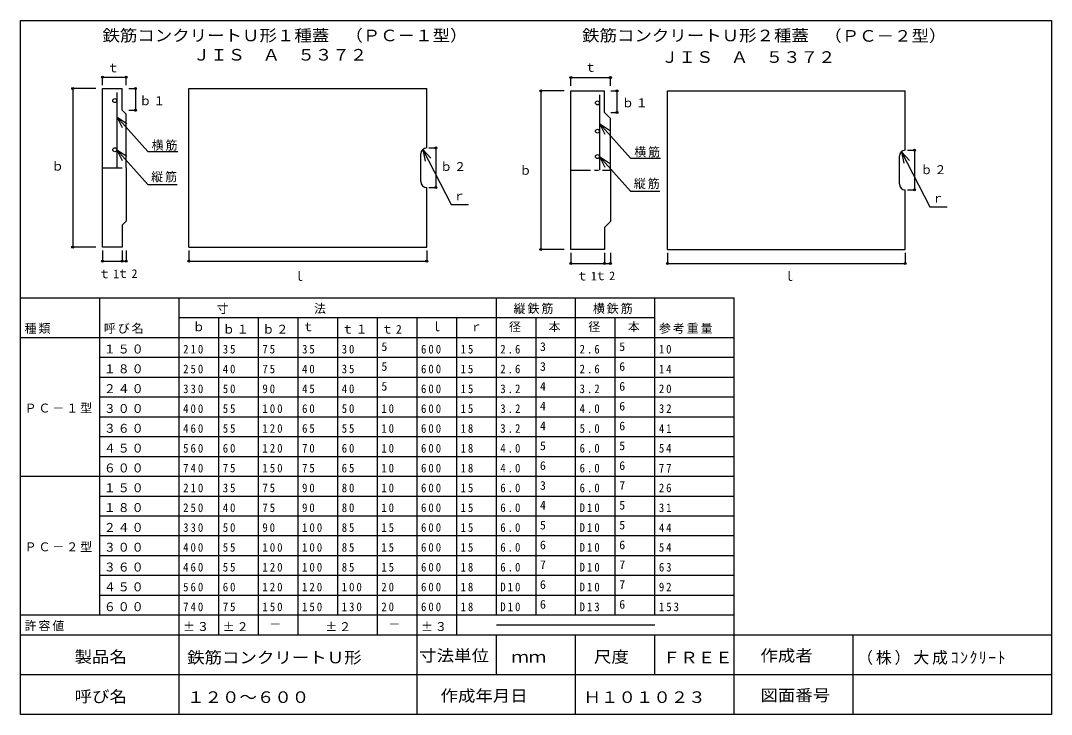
# Model space of a CAD drawing. Units: millimetres, scale not verified. Extents: x -1376 to 1224, y -849 to 901.
import ezdxf
from ezdxf.enums import TextEntityAlignment as Align

# ---------------------------------------------------------------- set-up
doc = ezdxf.new("R2010")
doc.units = ezdxf.units.MM
doc.header["$LTSCALE"] = 10
doc.header["$PDMODE"] = 32
doc.header["$PDSIZE"] = 5
doc.linetypes.add('CHAIN1', pattern=[8, 5, -1, 1, -1])
doc.layers.add('0-0', color=7, linetype='Continuous')
doc.styles.add('ＭＳ ゴシック', font='')
doc.styles.get('ＭＳ ゴシック').set_extended_font_data('MS Gothic')

msp = doc.modelspace()

# ---------------------------------------------------------------- linework, layer by layer
at = {"layer": '0-0', "color": 2}
for p, q in [((-1376.06, -849.32), (-1376.06, 900.68)), ((-1133.51, 719.03), (-1133.51, 529.44)), ((83.92, 713.3), (83.92, 523.71)), ((1223.94, -649.32), (-1376.06, -649.32)), ((-976.06, -849.32), (-976.06, -649.32)), ((-376.06, -849.32), (-376.06, -649.32)), ((-176.06, -749.32), (-176.06, -649.32)), ((23.94, -849.32), (23.94, -649.32)), ((223.94, -749.32), (223.94, -649.32)), ((423.94, -849.32), (423.94, -649.32)), ((723.94, -849.32), (723.94, -649.32)), ((1223.94, -749.32), (-1376.06, -749.32)), ((1223.94, -849.32), (-1376.06, -849.32))]:
    msp.add_line(p, q, dxfattribs=at)
at = {"layer": '0-0', "color": 4}
for p, q in [((-1169.65, 758.21), (-1109.65, 758.21)), ((-1169.65, 737.79), (-1169.65, 758.21)), ((-1109.65, 737.79), (-1109.65, 758.21)), ((11.47, 756.85), (111.47, 756.85)), ((11.47, 736.43), (11.47, 756.85)), ((111.47, 736.43), (111.47, 756.85)), ((-1244.7, 729.44), (-1244.7, 329.44)), ((-1185.99, 729.44), (-1244.7, 729.44)), ((-1103.46, 729.44), (-1086.41, 729.44)), ((-1086.41, 729.44), (-1086.41, 674.44)), ((-63.58, 723.71), (-63.58, 323.71)), ((-4.87, 723.71), (-63.58, 723.71)), ((112.66, 723.71), (128.21, 723.71)), ((128.21, 723.71), (128.21, 668.71)), ((-1103.46, 674.44), (-1086.41, 674.44)), ((112.66, 668.71), (128.21, 668.71)), ((-346.35, 579.44), (-328.41, 579.44)), ((-328.41, 579.44), (-328.41, 479.44)), ((860.86, 573.71), (878.79, 573.71)), ((878.79, 573.71), (878.79, 473.71)), ((-346.35, 479.44), (-328.41, 479.44)), ((860.86, 473.71), (878.79, 473.71)), ((-1185.99, 329.44), (-1244.7, 329.44)), ((-1169.65, 320.99), (-1169.65, 293.58)), ((-1109.65, 320.99), (-1109.65, 293.58)), ((-951.78, 320.99), (-951.78, 293.58)), ((-351.78, 320.99), (-351.78, 293.58)), ((-4.87, 323.71), (-63.58, 323.71)), ((11.47, 315.26), (11.47, 287.85)), ((111.47, 315.26), (111.47, 287.85)), ((255.43, 315.26), (255.43, 287.85)), ((855.43, 315.26), (855.43, 287.85)), ((-1169.65, 293.58), (-1119.65, 293.58)), ((-951.78, 293.58), (-351.78, 293.58)), ((11.47, 287.85), (96.47, 287.85)), ((255.43, 287.85), (855.43, 287.85))]:
    msp.add_line(p, q, dxfattribs=at)
at = {"layer": '0-0'}
for p, q in [((-1169.65, 729.44), (-1119.65, 729.44)), ((-951.78, 329.44), (-951.78, 729.44)), ((-951.78, 729.44), (-351.78, 729.44)), ((-351.78, 579.44), (-351.78, 729.44)), ((11.47, 723.71), (96.47, 723.71)), ((255.43, 323.71), (255.43, 723.71)), ((255.43, 723.71), (855.43, 723.71)), ((855.43, 573.71), (855.43, 723.71)), ((-1133.51, 657.83), (-1120.03, 631.03)), ((83.92, 640.84), (97.41, 614.04)), ((-1133.51, 574.82), (-1120.03, 548.02)), ((-361.57, 575.8), (-289.93, 436.44)), ((-361.57, 575.8), (-341.42, 553.58)), ((-361.57, 575.8), (-355.23, 546.48)), ((-1055.49, 570.3), (-979.12, 570.3)), ((-366.78, 494.44), (-366.78, 564.44)), ((83.92, 557.83), (97.41, 531.03)), ((161.95, 553.31), (238.32, 553.31)), ((840.43, 488.71), (840.43, 558.71)), ((845.64, 570.07), (917.27, 430.71)), ((845.64, 570.07), (865.79, 547.84)), ((845.64, 570.07), (851.98, 540.74)), ((-1055.49, 487.28), (-981.33, 487.28)), ((-351.78, 329.44), (-351.78, 479.44)), ((161.95, 470.29), (236.11, 470.29)), ((855.43, 323.71), (855.43, 473.71)), ((-289.93, 436.44), (-245.92, 436.44)), ((917.27, 430.71), (961.28, 430.71)), ((-951.78, 329.44), (-351.78, 329.44)), ((255.43, 323.71), (855.43, 323.71)), ((423.94, 200.68), (-1376.06, 200.68)), ((-1176.06, -599.32), (-1176.06, 200.68)), ((-976.06, -649.32), (-976.06, 200.68)), ((-176.06, -599.32), (-176.06, 200.68)), ((23.94, -599.32), (23.94, 200.68)), ((223.94, -599.32), (223.94, 200.68)), ((423.94, -649.32), (423.94, 200.68)), ((223.94, 150.68), (-976.06, 150.68)), ((-876.06, -649.32), (-876.06, 150.68)), ((-776.06, -649.32), (-776.06, 150.68)), ((-676.06, -649.32), (-676.06, 150.68)), ((-576.06, -599.32), (-576.06, 150.68)), ((-476.06, -649.32), (-476.06, 150.68)), ((-376.06, -649.32), (-376.06, 150.68)), ((-276.06, -649.32), (-276.06, 150.68)), ((-76.06, -599.32), (-76.06, 150.68)), ((123.94, -599.32), (123.94, 150.68)), ((423.94, 100.68), (-1376.06, 100.68)), ((423.94, 50.68), (-1176.06, 50.68)), ((423.94, 0.68), (-1176.06, 0.68)), ((423.94, -49.32), (-1176.06, -49.32)), ((423.94, -99.32), (-1176.06, -99.32)), ((423.94, -149.32), (-1176.06, -149.32)), ((423.94, -199.32), (-1176.06, -199.32)), ((423.94, -249.32), (-1376.06, -249.32)), ((423.94, -299.32), (-1176.06, -299.32)), ((423.94, -349.32), (-1176.06, -349.32)), ((423.94, -399.32), (-1176.06, -399.32)), ((423.94, -449.32), (-1176.06, -449.32)), ((423.94, -499.32), (-1176.06, -499.32)), ((423.94, -549.32), (-1176.06, -549.32)), ((423.94, -599.32), (-1376.06, -599.32)), ((223.94, -624.32), (-176.06, -624.32))]:
    msp.add_line(p, q, dxfattribs=at)
at = {"layer": '0-0', "linetype": 'CHAIN1'}
for p, q in [((-1169.65, 529.44), (-1109.65, 529.44)), ((11.47, 523.71), (111.47, 523.71))]:
    msp.add_line(p, q, dxfattribs=at)
at = {"layer": '0-0', "color": 2}
msp.add_lwpolyline([(-1376.06, 900.68), (1223.94, 900.68), (1223.94, -849.32)], dxfattribs=at)
at = {"layer": '0-0'}
for points in [[(-1119.65, 329.44), (-1169.65, 329.44), (-1169.65, 729.44)], [(-1109.65, 529.44), (-1109.65, 664.44), (-1119.65, 674.44), (-1119.65, 729.44)], [(96.47, 323.71), (11.47, 323.71), (11.47, 723.71)], [(111.47, 523.71), (111.47, 653.71), (96.47, 668.71), (96.47, 723.71)], [(-1055.49, 570.3), (-1133.51, 657.83), (-1108.44, 641.37)], [(161.95, 553.31), (83.92, 640.84), (109, 624.38)], [(-1055.49, 487.28), (-1133.51, 574.82), (-1108.44, 558.35)], [(161.95, 470.29), (83.92, 557.83), (109, 541.36)], [(-1109.65, 529.44), (-1109.65, 394.44), (-1119.65, 384.44), (-1119.65, 329.44)], [(111.47, 523.71), (111.47, 393.71), (96.47, 378.71), (96.47, 323.71)]]:
    msp.add_lwpolyline(points, dxfattribs=at)
at = {"layer": '0-0', "color": 4}
for points in [[(-1119.65, 320.99), (-1119.65, 293.58), (-1109.65, 293.58)], [(96.47, 315.26), (96.47, 287.85), (111.47, 287.85)]]:
    msp.add_lwpolyline(points, dxfattribs=at)
at = {"layer": '0-0', "color": 2}
for centre in [(-1138.51, 698.91), (78.92, 693.18), (78.92, 621.82), (-1138.51, 574.82), (78.92, 557.83)]:
    msp.add_circle(centre, 5, dxfattribs=at)
at = {"layer": '0-0'}
for centre, start, end in [((-351.78, 564.44), 90, 180), ((855.43, 558.71), 90, 180), ((-351.78, 494.44), 180, 270), ((855.43, 488.71), 180, 270)]:
    msp.add_arc(centre, 15, start, end, dxfattribs=at)
at = {"layer": '0-0', "color": 4}
for p in [(-1169.65, 758.21), (-1109.65, 758.21), (11.47, 756.85), (111.47, 756.85), (-1244.7, 729.44), (-1086.41, 729.44), (-63.58, 723.71), (128.21, 723.71), (-1086.41, 674.44), (128.21, 668.71), (-328.41, 579.44), (878.79, 573.71), (-328.41, 479.44), (878.79, 473.71), (-1244.7, 329.44), (-63.58, 323.71), (-1169.65, 293.58), (-1119.65, 293.58), (-1109.65, 293.58), (-951.78, 293.58), (-351.78, 293.58), (11.47, 287.85), (96.47, 287.85), (111.47, 287.85), (255.43, 287.85), (855.43, 287.85)]:
    msp.add_point(p, dxfattribs=at)

# ---------------------------------------------------------------- texts
at = {"layer": '0-0', "style": 'ＭＳ ゴシック', "width": 1.1}
for s, p in [('鉄筋コンクリートＵ形１種蓋', (-1169.65, 839.73)), ('（ＰＣ－１型）', (-556.98, 839.73)), ('鉄筋コンクリートＵ形２種蓋', (40.14, 839.73)), ('（ＰＣ－２型）', (651.17, 838.71)), ('ＪＩＳ\u3000Ａ\u3000５３７２', (-941.78, 791.04)), ('ＪＩＳ\u3000Ａ\u3000５３７２', (239.34, 785.31)), ('製品名', (-1239.99, -727.54)), ('鉄筋コンクリートＵ形', (-956.06, -729.32)), ('寸法単位', (-370.56, -724.56)), ('ｍｍ', (-138.32, -727.54)), ('尺度', (70.1, -727.54)), ('ＦＲＥＥ', (243.94, -729.32)), ('作成者', (489.93, -724.56)), ('呼び名', (-1239.99, -827.54)), ('１２０～６００', (-956.06, -829.32)), ('作成年月日', (-316.97, -825.8)), ('Ｈ１０１０２３', (43.94, -829.32)), ('図面番号', (489.93, -824.56))]:
    msp.add_text(s, height=29.33, dxfattribs=at).set_placement(p, align=Align.BOTTOM_LEFT)
at = {"layer": '0-0', "style": 'ＭＳ ゴシック'}
for s, p in [('ｔ', (-1157.49, 763.66)), ('ｔ', (46.03, 765.02)), ('ｂ', (-1297.65, 515.7)), ('ｂ', (-117.46, 505.17)), ('ｒ', (-284.36, 440.78)), ('ｒ', (922.85, 435.05)), ('ｌ', (-688.03, 237.7)), ('ｌ', (547.85, 237.7)), ('ｂ', (-941.83, 110.68)), ('ｔ', (-666.06, 110.68)), ('ｌ', (-341.83, 110.68)), ('ｒ', (-241.83, 110.68)), ('径', (-144.18, 110.68)), ('本', (-44.18, 110.68)), ('径', (55.82, 110.68)), ('本', (155.82, 110.68)), ('5', (-466.06, 60.68)), ('3', (-66.06, 60.68)), ('5', (133.94, 60.68)), ('5', (-466.06, 10.68)), ('3', (-66.06, 10.68)), ('6', (133.94, 10.68)), ('5', (-466.06, -39.32)), ('4', (-66.06, -39.32)), ('6', (133.94, -39.32)), ('4', (-66.06, -89.32)), ('6', (133.94, -89.32)), ('4', (-66.06, -139.32)), ('6', (133.94, -139.32)), ('5', (-66.06, -189.32)), ('5', (133.94, -189.32)), ('6', (-66.06, -239.32)), ('6', (133.94, -239.32)), ('3', (-66.06, -289.32)), ('7', (133.94, -289.32)), ('4', (-66.06, -339.32)), ('5', (133.94, -339.32)), ('5', (-66.06, -389.32)), ('5', (133.94, -389.32)), ('6', (-66.06, -439.32)), ('6', (133.94, -439.32)), ('7', (-66.06, -489.32)), ('7', (133.94, -489.32)), ('6', (-66.06, -539.32)), ('7', (133.94, -539.32)), ('6', (-66.06, -589.32)), ('6', (133.94, -589.32)), ('－', (-748.68, -639.32)), ('－', (-448.68, -639.32))]:
    msp.add_text(s, height=21.99, dxfattribs=at).set_placement(p, align=Align.BOTTOM_LEFT)
at = {"layer": '0-0', "attachment_point": 7, "style": 'ＭＳ ゴシック'}
for s, insert, char_height in [('\\T1.17;ｂ１', (-1076.37, 686.94), 21.99), ('\\T1.17;ｂ１', (140.71, 681.67), 21.99), ('\\T1.17;横筋', (-1045.53, 572.51), 21.99), ('\\T1.17;横筋', (171.91, 555.52), 21.99), ('\\T1.17;縦筋', (-1046.6, 492.85), 21.99), ('\\T1.17;ｂ２', (-317.67, 520.97), 21.99), ('\\T1.17;ｂ２', (893.88, 513.07), 21.99), ('\\T1.17;縦筋', (170.84, 475.86), 21.99), ('\\T1.22;ｔ1', (-1179.27, 250.39), 21.99), ('\\T1.22;ｔ2', (-1132.88, 251.08), 21.99), ('\\T1.22;ｔ1', (25.61, 244.95), 21.99), ('\\T1.22;ｔ2', (72.01, 245.64), 21.99), ('\\T1.17;寸\u3000\u3000\u3000\u3000\u3000\u3000法', (-881.5, 160.68), 21.99), ('\\T1.17;縦鉄筋', (-132.5, 160.68), 21.99), ('\\T1.17;横鉄筋', (67.5, 160.68), 21.99), ('\\T1.17;種類', (-1366.06, 110.68), 21.99), ('\\T1.17;呼び名', (-1166.06, 110.68), 21.99), ('\\T1.17;ｂ１', (-866.06, 110.68), 21.99), ('\\T1.17;ｂ２', (-766.06, 110.68), 21.99), ('\\T1.17;ｔ１', (-566.06, 110.68), 21.99), ('\\T1.22;ｔ2', (-466.06, 110.68), 21.99), ('\\T1.17;参考重量', (233.94, 110.68), 21.99), ('\\T1.17;１５０', (-1166.06, 60.68), 21.99), ('\\T1.38;\\W0.9;210', (-966.06, 60.68), 21.99), ('\\T1.36;\\W0.9;35', (-866.06, 60.68), 21.99), ('\\T1.36;\\W0.9;75', (-766.06, 60.68), 21.99), ('\\T1.36;\\W0.9;35', (-666.06, 60.68), 21.99), ('\\T1.36;\\W0.9;30', (-566.06, 60.68), 21.99), ('\\T1.38;\\W0.9;600', (-366.06, 60.68), 21.99), ('\\T1.36;\\W0.9;15', (-266.06, 60.68), 21.99), ('\\T1.38;\\W0.9;2.6', (-166.06, 60.68), 21.99), ('\\T1.38;\\W0.9;2.6', (33.94, 60.68), 21.99), ('\\T1.36;\\W0.9;10', (233.94, 60.68), 21.99), ('\\T1.17;１８０', (-1166.06, 10.68), 21.99), ('\\T1.38;\\W0.9;250', (-966.06, 10.68), 21.99), ('\\T1.36;\\W0.9;40', (-866.06, 10.68), 21.99), ('\\T1.36;\\W0.9;75', (-766.06, 10.68), 21.99), ('\\T1.36;\\W0.9;40', (-666.06, 10.68), 21.99), ('\\T1.36;\\W0.9;35', (-566.06, 10.68), 21.99), ('\\T1.38;\\W0.9;600', (-366.06, 10.68), 21.99), ('\\T1.36;\\W0.9;15', (-266.06, 10.68), 21.99), ('\\T1.38;\\W0.9;2.6', (-166.06, 10.68), 21.99), ('\\T1.38;\\W0.9;2.6', (33.94, 10.68), 21.99), ('\\T1.36;\\W0.9;14', (233.94, 10.68), 21.99), ('\\T1.17;２４０', (-1166.06, -39.32), 21.99), ('\\T1.38;\\W0.9;330', (-966.06, -39.32), 21.99), ('\\T1.36;\\W0.9;50', (-866.06, -39.32), 21.99), ('\\T1.36;\\W0.9;90', (-766.06, -39.32), 21.99), ('\\T1.36;\\W0.9;45', (-666.06, -39.32), 21.99), ('\\T1.36;\\W0.9;40', (-566.06, -39.32), 21.99), ('\\T1.38;\\W0.9;600', (-366.06, -39.32), 21.99), ('\\T1.36;\\W0.9;15', (-266.06, -39.32), 21.99), ('\\T1.38;\\W0.9;3.2', (-166.06, -39.32), 21.99), ('\\T1.38;\\W0.9;3.2', (33.94, -39.32), 21.99), ('\\T1.36;\\W0.9;20', (233.94, -39.32), 21.99), ('\\T1.17;ＰＣ－１型', (-1366.06, -89.32), 21.99), ('\\T1.17;３００', (-1166.06, -89.32), 21.99), ('\\T1.38;\\W0.9;400', (-966.06, -89.32), 21.99), ('\\T1.36;\\W0.9;55', (-866.06, -89.32), 21.99), ('\\T1.38;\\W0.9;100', (-766.06, -89.32), 21.99), ('\\T1.36;\\W0.9;60', (-666.06, -89.32), 21.99), ('\\T1.36;\\W0.9;50', (-566.06, -89.32), 21.99), ('\\T1.36;\\W0.9;10', (-466.06, -89.32), 21.99), ('\\T1.38;\\W0.9;600', (-366.06, -89.32), 21.99), ('\\T1.36;\\W0.9;15', (-266.06, -89.32), 21.99), ('\\T1.38;\\W0.9;3.2', (-166.06, -89.32), 21.99), ('\\T1.38;\\W0.9;4.0', (33.94, -89.32), 21.99), ('\\T1.36;\\W0.9;32', (233.94, -89.32), 21.99), ('\\T1.17;３６０', (-1166.06, -139.32), 21.99), ('\\T1.38;\\W0.9;460', (-966.06, -139.32), 21.99), ('\\T1.36;\\W0.9;55', (-866.06, -139.32), 21.99), ('\\T1.38;\\W0.9;120', (-766.06, -139.32), 21.99), ('\\T1.36;\\W0.9;65', (-666.06, -139.32), 21.99), ('\\T1.36;\\W0.9;55', (-566.06, -139.32), 21.99), ('\\T1.36;\\W0.9;10', (-466.06, -139.32), 21.99), ('\\T1.38;\\W0.9;600', (-366.06, -139.32), 21.99), ('\\T1.36;\\W0.9;18', (-266.06, -139.32), 21.99), ('\\T1.38;\\W0.9;3.2', (-166.06, -139.32), 21.99), ('\\T1.38;\\W0.9;5.0', (33.94, -139.32), 21.99), ('\\T1.36;\\W0.9;41', (233.94, -139.32), 21.99), ('\\T1.17;４５０', (-1166.06, -189.32), 21.99), ('\\T1.38;\\W0.9;560', (-966.06, -189.32), 21.99), ('\\T1.36;\\W0.9;60', (-866.06, -189.32), 21.99), ('\\T1.38;\\W0.9;120', (-766.06, -189.32), 21.99), ('\\T1.36;\\W0.9;70', (-666.06, -189.32), 21.99), ('\\T1.36;\\W0.9;60', (-566.06, -189.32), 21.99), ('\\T1.36;\\W0.9;10', (-466.06, -189.32), 21.99), ('\\T1.38;\\W0.9;600', (-366.06, -189.32), 21.99), ('\\T1.36;\\W0.9;18', (-266.06, -189.32), 21.99), ('\\T1.38;\\W0.9;4.0', (-166.06, -189.32), 21.99), ('\\T1.38;\\W0.9;6.0', (33.94, -189.32), 21.99), ('\\T1.36;\\W0.9;54', (233.94, -189.32), 21.99), ('\\T1.17;６００', (-1166.06, -239.32), 21.99), ('\\T1.38;\\W0.9;740', (-966.06, -239.32), 21.99), ('\\T1.36;\\W0.9;75', (-866.06, -239.32), 21.99), ('\\T1.38;\\W0.9;150', (-766.06, -239.32), 21.99), ('\\T1.36;\\W0.9;75', (-666.06, -239.32), 21.99), ('\\T1.36;\\W0.9;65', (-566.06, -239.32), 21.99), ('\\T1.36;\\W0.9;10', (-466.06, -239.32), 21.99), ('\\T1.38;\\W0.9;600', (-366.06, -239.32), 21.99), ('\\T1.36;\\W0.9;18', (-266.06, -239.32), 21.99), ('\\T1.38;\\W0.9;4.0', (-166.06, -239.32), 21.99), ('\\T1.38;\\W0.9;6.0', (33.94, -239.32), 21.99), ('\\T1.36;\\W0.9;77', (233.94, -239.32), 21.99), ('\\T1.17;１５０', (-1166.06, -289.32), 21.99), ('\\T1.38;\\W0.9;210', (-966.06, -289.32), 21.99), ('\\T1.36;\\W0.9;35', (-866.06, -289.32), 21.99), ('\\T1.36;\\W0.9;75', (-766.06, -289.32), 21.99), ('\\T1.36;\\W0.9;90', (-666.06, -289.32), 21.99), ('\\T1.36;\\W0.9;80', (-566.06, -289.32), 21.99), ('\\T1.36;\\W0.9;10', (-466.06, -289.32), 21.99), ('\\T1.38;\\W0.9;600', (-366.06, -289.32), 21.99), ('\\T1.36;\\W0.9;15', (-266.06, -289.32), 21.99), ('\\T1.38;\\W0.9;6.0', (-166.06, -289.32), 21.99), ('\\T1.38;\\W0.9;6.0', (33.94, -289.32), 21.99), ('\\T1.36;\\W0.9;26', (233.94, -289.32), 21.99), ('\\T1.17;１８０', (-1166.06, -339.32), 21.99), ('\\T1.38;\\W0.9;250', (-966.06, -339.32), 21.99), ('\\T1.36;\\W0.9;40', (-866.06, -339.32), 21.99), ('\\T1.36;\\W0.9;75', (-766.06, -339.32), 21.99), ('\\T1.36;\\W0.9;90', (-666.06, -339.32), 21.99), ('\\T1.36;\\W0.9;80', (-566.06, -339.32), 21.99), ('\\T1.36;\\W0.9;10', (-466.06, -339.32), 21.99), ('\\T1.38;\\W0.9;600', (-366.06, -339.32), 21.99), ('\\T1.36;\\W0.9;15', (-266.06, -339.32), 21.99), ('\\T1.38;\\W0.9;6.0', (-166.06, -339.32), 21.99), ('\\T1.38;\\W0.9;D10', (33.94, -339.32), 21.99), ('\\T1.36;\\W0.9;31', (233.94, -339.32), 21.99), ('\\T1.17;２４０', (-1166.06, -389.32), 21.99), ('\\T1.38;\\W0.9;330', (-966.06, -389.32), 21.99), ('\\T1.36;\\W0.9;50', (-866.06, -389.32), 21.99), ('\\T1.36;\\W0.9;90', (-766.06, -389.32), 21.99), ('\\T1.38;\\W0.9;100', (-666.06, -389.32), 21.99), ('\\T1.36;\\W0.9;85', (-566.06, -389.32), 21.99), ('\\T1.36;\\W0.9;15', (-466.06, -389.32), 21.99), ('\\T1.38;\\W0.9;600', (-366.06, -389.32), 21.99), ('\\T1.36;\\W0.9;15', (-266.06, -389.32), 21.99), ('\\T1.38;\\W0.9;6.0', (-166.06, -389.32), 21.99), ('\\T1.38;\\W0.9;D10', (33.94, -389.32), 21.99), ('\\T1.36;\\W0.9;44', (233.94, -389.32), 21.99), ('\\T1.17;ＰＣ－２型', (-1366.06, -439.32), 21.99), ('\\T1.17;３００', (-1166.06, -439.32), 21.99), ('\\T1.38;\\W0.9;400', (-966.06, -439.32), 21.99), ('\\T1.36;\\W0.9;55', (-866.06, -439.32), 21.99), ('\\T1.38;\\W0.9;100', (-766.06, -439.32), 21.99), ('\\T1.38;\\W0.9;100', (-666.06, -439.32), 21.99), ('\\T1.36;\\W0.9;85', (-566.06, -439.32), 21.99), ('\\T1.36;\\W0.9;15', (-466.06, -439.32), 21.99), ('\\T1.38;\\W0.9;600', (-366.06, -439.32), 21.99), ('\\T1.36;\\W0.9;15', (-266.06, -439.32), 21.99), ('\\T1.38;\\W0.9;6.0', (-166.06, -439.32), 21.99), ('\\T1.38;\\W0.9;D10', (33.94, -439.32), 21.99), ('\\T1.36;\\W0.9;54', (233.94, -439.32), 21.99), ('\\T1.17;３６０', (-1166.06, -489.32), 21.99), ('\\T1.38;\\W0.9;460', (-966.06, -489.32), 21.99), ('\\T1.36;\\W0.9;55', (-866.06, -489.32), 21.99), ('\\T1.38;\\W0.9;120', (-766.06, -489.32), 21.99), ('\\T1.38;\\W0.9;100', (-666.06, -489.32), 21.99), ('\\T1.36;\\W0.9;85', (-566.06, -489.32), 21.99), ('\\T1.36;\\W0.9;15', (-466.06, -489.32), 21.99), ('\\T1.38;\\W0.9;600', (-366.06, -489.32), 21.99), ('\\T1.36;\\W0.9;18', (-266.06, -489.32), 21.99), ('\\T1.38;\\W0.9;6.0', (-166.06, -489.32), 21.99), ('\\T1.38;\\W0.9;D10', (33.94, -489.32), 21.99), ('\\T1.36;\\W0.9;63', (233.94, -489.32), 21.99), ('\\T1.17;４５０', (-1166.06, -539.32), 21.99), ('\\T1.38;\\W0.9;560', (-966.06, -539.32), 21.99), ('\\T1.36;\\W0.9;60', (-866.06, -539.32), 21.99), ('\\T1.38;\\W0.9;120', (-766.06, -539.32), 21.99), ('\\T1.38;\\W0.9;120', (-666.06, -539.32), 21.99), ('\\T1.38;\\W0.9;100', (-566.06, -539.32), 21.99), ('\\T1.36;\\W0.9;20', (-466.06, -539.32), 21.99), ('\\T1.38;\\W0.9;600', (-366.06, -539.32), 21.99), ('\\T1.36;\\W0.9;18', (-266.06, -539.32), 21.99), ('\\T1.38;\\W0.9;D10', (-166.06, -539.32), 21.99), ('\\T1.38;\\W0.9;D10', (33.94, -539.32), 21.99), ('\\T1.36;\\W0.9;92', (233.94, -539.32), 21.99), ('\\T1.17;６００', (-1166.06, -589.32), 21.99), ('\\T1.38;\\W0.9;740', (-966.06, -589.32), 21.99), ('\\T1.36;\\W0.9;75', (-866.06, -589.32), 21.99), ('\\T1.38;\\W0.9;150', (-766.06, -589.32), 21.99), ('\\T1.38;\\W0.9;150', (-666.06, -589.32), 21.99), ('\\T1.38;\\W0.9;130', (-566.06, -589.32), 21.99), ('\\T1.36;\\W0.9;20', (-466.06, -589.32), 21.99), ('\\T1.38;\\W0.9;600', (-366.06, -589.32), 21.99), ('\\T1.36;\\W0.9;18', (-266.06, -589.32), 21.99), ('\\T1.38;\\W0.9;D10', (-166.06, -589.32), 21.99), ('\\T1.38;\\W0.9;D13', (33.94, -589.32), 21.99), ('\\T1.38;\\W0.9;153', (233.94, -589.32), 21.99), ('\\T1.17;許容値', (-1366.06, -639.32), 21.99), ('\\T1.17;±３', (-966.06, -639.32), 21.99), ('\\T1.17;±２', (-866.06, -639.32), 21.99), ('\\T1.17;±２', (-607.61, -639.32), 21.99), ('\\T1.17;±３', (-366.06, -639.32), 21.99), ('\\T1.18;（株）大成ｺﾝｸﾘｰﾄ', (734.08, -724.56), 29.33)]:
    msp.add_mtext(s, dxfattribs=dict(at, insert=insert, char_height=char_height))

doc.saveas('drawing.dxf')
